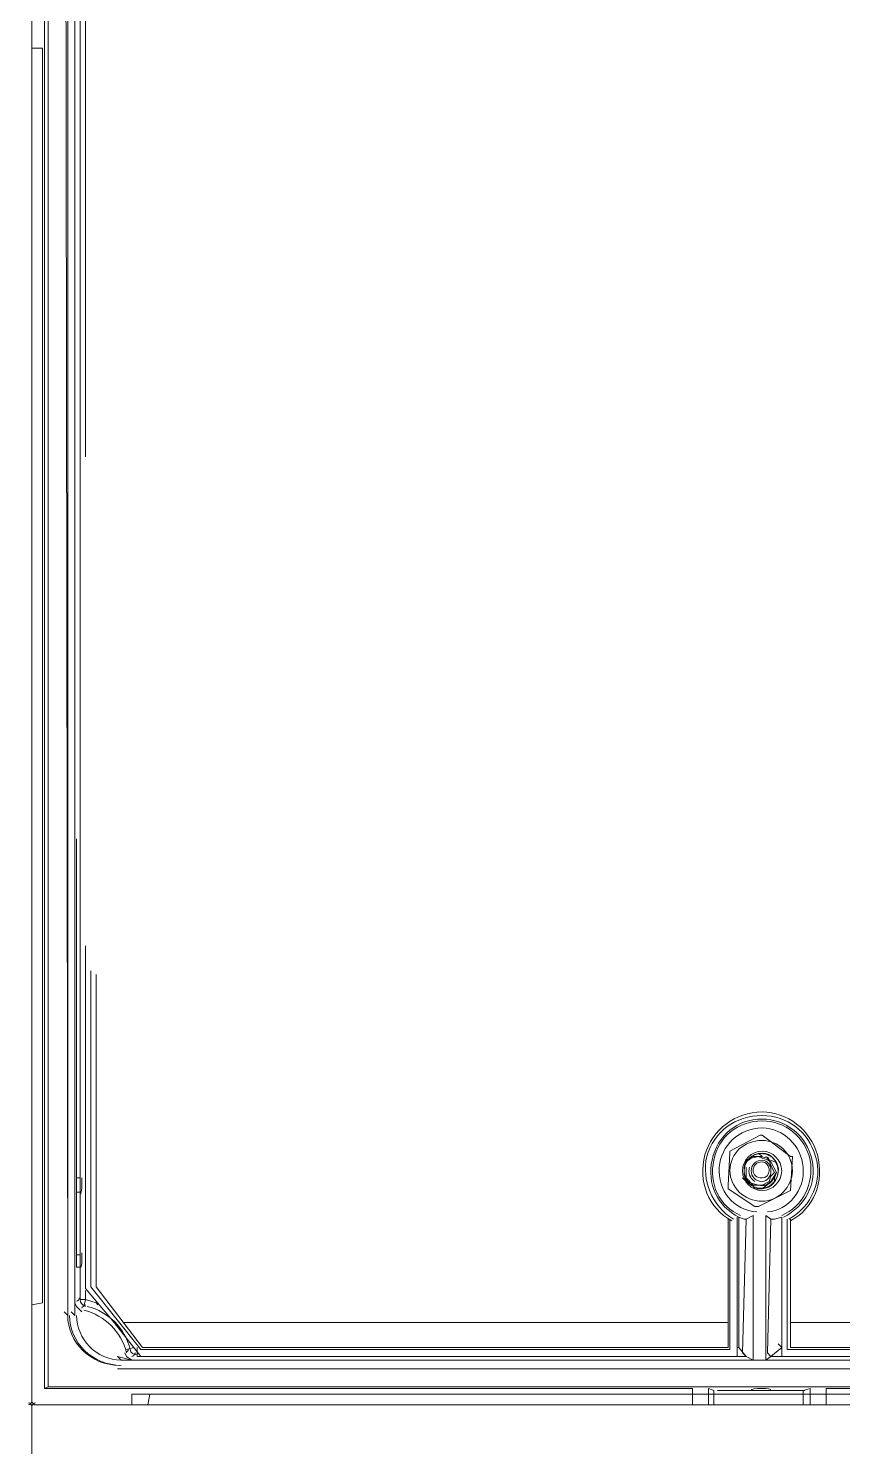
# Model space of a CAD drawing. Header units: metres. Extents: x 2999 to 3164, y 1641 to 1678.
# Drawn here: x 3002.919 to 3003.627, y 1652.64 to 1653.873 of the extents above; entities that cross this region are included whole.
import ezdxf

# ---------------------------------------------------------------- set-up
doc = ezdxf.new("R2010")
doc.units = ezdxf.units.M

msp = doc.modelspace()

# ---------------------------------------------------------------- linework, layer by layer
at = {"color": 7, "linetype": 'Continuous', "lineweight": 20, "true_color": 0x000007}
for points in [[(3002.922, 1655.2093), (3002.922, 1652.6781), (3002.922, 1652.6781)], [(3002.922, 1655.2093), (3002.922, 1652.6781), (3002.922, 1652.6781)], [(3002.9639, 1653.2104), (3002.9639, 1655.127), (3002.9593, 1655.1317), (3002.9593, 1654.9951)], [(3002.9639, 1655.127), (3002.9686, 1655.127), (3002.9686, 1653.5006)], [(3002.936, 1655.1177), (3002.936, 1652.692), (3002.936, 1652.692)], [(3002.9329, 1655.11), (3002.9329, 1652.6905), (3002.9329, 1652.6905)], [(3002.9531, 1654.9998), (3002.9499, 1655.0029), (3002.9531, 1652.7541)], [(3002.9593, 1652.7541), (3002.9593, 1654.9951), (3002.9531, 1654.9998), (3002.9531, 1652.7541)], [(3002.922, 1653.856), (3002.9313, 1653.856), (3002.9313, 1652.765), (3002.922, 1652.7634)], [(3002.9639, 1652.7681), (3002.9639, 1653.2104), (3002.9639, 1653.2104)], [(3002.9639, 1652.796), (3002.9608, 1652.796), (3002.9608, 1653.1685)], [(3002.9639, 1653.1685), (3002.9639, 1652.8736), (3002.9639, 1652.8736)], [(3002.9686, 1653.0754), (3002.9686, 1652.7774), (3002.9686, 1652.7774)], [(3002.9732, 1652.7789), (3002.9732, 1653.0536), (3002.9732, 1653.0536)], [(3002.9779, 1652.7789), (3002.9779, 1653.0505), (3002.9779, 1653.0505)], [(3003.5506, 1652.8643), (3003.5474, 1652.869), (3003.5428, 1652.8736), (3003.5412, 1652.8767), (3003.5412, 1652.8829), (3003.5428, 1652.8876), (3003.5474, 1652.8907), (3003.5537, 1652.8922), (3003.5568, 1652.8907), (3003.563, 1652.8891), (3003.5645, 1652.8845), (3003.5676, 1652.8783), (3003.5645, 1652.8752), (3003.563, 1652.8705), (3003.5568, 1652.8674), (3003.5537, 1652.8674), (3003.5474, 1652.869)], [(3003.5645, 1652.8705), (3003.5692, 1652.8783), (3003.5645, 1652.8876), (3003.5614, 1652.8907), (3003.5552, 1652.8922), (3003.549, 1652.8922), (3003.5428, 1652.8891), (3003.5412, 1652.8829), (3003.5412, 1652.8767), (3003.5428, 1652.8705), (3003.5474, 1652.8674), (3003.5443, 1652.8705)], [(3003.5568, 1652.8922), (3003.5537, 1652.8953), (3003.5537, 1652.8953)], [(3003.5552, 1652.8922), (3003.5568, 1652.8922), (3003.5568, 1652.8922)], [(3003.5599, 1652.8922), (3003.563, 1652.8907), (3003.563, 1652.8907)], [(3003.5428, 1652.8829), (3003.5428, 1652.8736), (3003.549, 1652.8674), (3003.5599, 1652.8674), (3003.5645, 1652.8705)], [(3003.5645, 1652.8876), (3003.5614, 1652.8891), (3003.5614, 1652.8891)], [(3003.5676, 1652.8876), (3003.5645, 1652.8891), (3003.5645, 1652.8891)], [(3002.9639, 1652.8736), (3002.9608, 1652.8736), (3002.9608, 1652.8736)], [(3003.5428, 1652.8705), (3003.5397, 1652.8736), (3003.5397, 1652.8736)], [(3003.549, 1652.8674), (3003.5474, 1652.8674), (3003.5474, 1652.8674)], [(3003.5692, 1652.8783), (3003.5676, 1652.8736), (3003.563, 1652.869), (3003.5568, 1652.8643), (3003.5506, 1652.8643)], [(3003.5676, 1652.8752), (3003.5676, 1652.8705), (3003.5676, 1652.8705)], [(3002.9639, 1652.8612), (3002.9608, 1652.8612), (3002.9608, 1652.8612)], [(3003.5273, 1652.8379), (3003.5273, 1652.7262), (3003.5273, 1652.7262)], [(3003.5288, 1652.8379), (3003.5288, 1652.7246), (3003.5288, 1652.7246)], [(3003.535, 1652.7479), (3003.535, 1652.8395), (3003.535, 1652.8395)], [(3003.549, 1652.841), (3003.5428, 1652.8379), (3003.5412, 1652.8379), (3003.5366, 1652.8395)], [(3003.5428, 1652.7184), (3003.5366, 1652.7262), (3003.5366, 1652.8395)], [(3003.5428, 1652.7184), (3003.5397, 1652.7215), (3003.5428, 1652.8379)], [(3003.549, 1652.841), (3003.549, 1652.7153), (3003.549, 1652.7153)], [(3003.5599, 1652.841), (3003.5645, 1652.8379), (3003.5676, 1652.8379), (3003.5738, 1652.8395)], [(3003.5599, 1652.7153), (3003.5599, 1652.841), (3003.5599, 1652.841)], [(3003.5645, 1652.7184), (3003.5614, 1652.7215), (3003.5645, 1652.8379)], [(3003.5738, 1652.8395), (3003.5738, 1652.7262), (3003.5645, 1652.7184)], [(3003.5738, 1652.8395), (3003.5738, 1652.7479), (3003.5738, 1652.7479)], [(3003.5785, 1652.8379), (3003.5785, 1652.7246), (3003.5785, 1652.7246)], [(3003.5816, 1652.8379), (3003.5816, 1652.7262), (3003.5816, 1652.7262)], [(3002.9639, 1652.8069), (3002.9608, 1652.8069), (3002.9608, 1652.8069)], [(3002.9639, 1652.796), (3002.9608, 1652.796), (3002.9608, 1652.796)], [(3002.967, 1652.7619), (3002.9686, 1652.7681), (3002.9639, 1652.7681)], [(3002.9686, 1652.7774), (3002.9934, 1652.7479), (3002.9934, 1652.7479)], [(3002.9686, 1652.7758), (3002.9686, 1652.7681), (3002.9686, 1652.7681)], [(3002.9686, 1652.7681), (3002.9779, 1652.765), (3002.9794, 1652.7634)], [(3003.0167, 1652.7246), (3002.9732, 1652.7789), (3002.9732, 1652.7789)], [(3003.0182, 1652.7262), (3002.9779, 1652.7789), (3002.9779, 1652.7789)], [(3002.9531, 1652.7541), (3002.9499, 1652.7572), (3002.9499, 1652.7572)], [(3002.9593, 1652.7541), (3002.9562, 1652.7572), (3002.9562, 1652.7572)], [(3002.9593, 1652.765), (3002.9593, 1652.7541), (3002.9593, 1652.7541)], [(3002.9655, 1652.7572), (3002.9608, 1652.7619), (3002.9593, 1652.765)], [(3003.0167, 1652.7184), (3002.9934, 1652.7479), (3002.9934, 1652.7479)], [(3003.0012, 1652.7479), (3003.5273, 1652.7479), (3003.5273, 1652.7479)], [(3003.535, 1652.7479), (3003.535, 1652.7184), (3003.0167, 1652.7184)], [(3003.5738, 1652.7184), (3003.5738, 1652.7479), (3003.5738, 1652.7479)], [(3003.5738, 1652.7184), (3004.0922, 1652.7184), (3004.1155, 1652.7479)], [(3003.5816, 1652.7479), (3004.1062, 1652.7479), (3004.1062, 1652.7479)], [(3002.9996, 1652.7153), (3002.9965, 1652.7184), (3003.0089, 1652.7153)], [(3003.0089, 1652.7153), (3003.0043, 1652.7184), (3003.0027, 1652.7215)], [(3003.0105, 1652.7262), (3003.0043, 1652.7246), (3003.0043, 1652.7246)], [(3003.0136, 1652.7262), (3003.0136, 1652.7184), (3003.0136, 1652.7184)], [(3003.0167, 1652.7184), (3003.0136, 1652.7184), (3003.0136, 1652.7184)], [(3003.0167, 1652.7246), (3003.5288, 1652.7246), (3003.5288, 1652.7246)], [(3003.0182, 1652.7262), (3003.5273, 1652.7262), (3003.5273, 1652.7262)], [(3003.535, 1652.7262), (3003.5366, 1652.7262), (3003.5366, 1652.7262)], [(3003.5428, 1652.7184), (3003.535, 1652.7184), (3003.535, 1652.7184)], [(3003.5428, 1652.7184), (3003.549, 1652.7153), (3003.549, 1652.7153)], [(3003.5645, 1652.7184), (3003.5599, 1652.7153), (3003.549, 1652.7153)], [(3003.5738, 1652.7184), (3003.5645, 1652.7184), (3003.5645, 1652.7184)], [(3003.5738, 1652.7262), (3003.5707, 1652.7293), (3003.5707, 1652.7293)], [(3003.5785, 1652.7246), (3004.0891, 1652.7246), (3004.0891, 1652.7246)], [(3003.5816, 1652.7262), (3004.0875, 1652.7262), (3004.0875, 1652.7262)], [(3002.9965, 1652.7076), (3004.1108, 1652.7076), (3004.1077, 1652.7107)], [(3002.9996, 1652.7076), (3002.9965, 1652.7076), (3002.9965, 1652.7076)], [(3004.1108, 1652.7153), (3002.9996, 1652.7153), (3002.9996, 1652.7153)], [(3004.1108, 1652.7076), (3002.9996, 1652.7076), (3002.9996, 1652.7076)], [(3003.4962, 1652.6905), (3002.9329, 1652.6905), (3002.936, 1652.692)], [(3003.6126, 1652.6905), (3004.1744, 1652.6905), (3004.1729, 1652.692), (3002.936, 1652.692)], [(3003.0089, 1652.6765), (3003.0089, 1652.6858), (3003.0244, 1652.6858), (3003.0229, 1652.6765)], [(3004.086, 1652.6858), (3003.0244, 1652.6858), (3003.0244, 1652.6858)], [(3003.4962, 1652.6905), (3003.4962, 1652.6765), (3003.5102, 1652.6765)], [(3003.5102, 1652.6905), (3003.5149, 1652.6889), (3003.5149, 1652.6889)], [(3003.5102, 1652.6905), (3003.5102, 1652.6765), (3003.5149, 1652.6765)], [(3003.5149, 1652.6889), (3003.5149, 1652.6765), (3003.5925, 1652.6765)], [(3003.5925, 1652.6889), (3003.5987, 1652.6905), (3003.5987, 1652.6905)], [(3003.5987, 1652.6905), (3003.5987, 1652.6765), (3003.5925, 1652.6765)], [(3003.5925, 1652.6889), (3003.5925, 1652.6765), (3003.5925, 1652.6765)], [(3003.6126, 1652.6905), (3003.6126, 1652.6765), (3003.5987, 1652.6765)], [(3002.922, 1652.675), (3002.922, 1650.1437), (3002.922, 1650.1437)], [(3002.922, 1652.675), (3002.922, 1650.1437), (3002.922, 1650.1437)], [(3003.4962, 1652.6765), (3002.9236, 1652.6765), (3002.9236, 1652.6765)], [(3002.9236, 1652.6765), (3004.1853, 1652.6765), (3004.1853, 1652.6765)], [(3004.1853, 1652.6765), (3003.6126, 1652.6765), (3003.6126, 1652.6765)]]:
    msp.add_lwpolyline(points, dxfattribs=at)
msp.add_lwpolyline([(3003.5831, 1652.8922), (3003.5816, 1652.8922), (3003.5568, 1652.9109), (3003.5552, 1652.9109), (3003.5288, 1652.8969), (3003.5288, 1652.8953), (3003.5273, 1652.8674), (3003.5273, 1652.8643), (3003.5506, 1652.8488), (3003.5537, 1652.8488), (3003.5785, 1652.8612), (3003.5816, 1652.8628)], close=True, dxfattribs=at)
for points, knots in [([(3003.5816, 1652.8364), (3003.6018, 1652.8472), (3003.6111, 1652.8705), (3003.6049, 1652.8938), (3003.6049, 1652.8938), (3003.5987, 1652.9155), (3003.5785, 1652.931), (3003.5568, 1652.931), (3003.5568, 1652.931), (3003.5335, 1652.931), (3003.5133, 1652.9155), (3003.5071, 1652.8938), (3003.5071, 1652.8938), (3003.5009, 1652.8705), (3003.5102, 1652.8472), (3003.5304, 1652.8364)], [0, 0, 0, 0, 0.0625, 0.0625, 0.0625, 0.062501, 0.125, 0.125, 0.125, 0.125001, 0.1875, 0.1875, 0.1875, 0.187501, 1, 1, 1, 1]), ([(3003.58, 1652.8379), (3003.6002, 1652.8488), (3003.6095, 1652.8721), (3003.6033, 1652.8922), (3003.6033, 1652.8922), (3003.5971, 1652.914), (3003.5785, 1652.9279), (3003.5568, 1652.9279), (3003.5568, 1652.9279), (3003.5335, 1652.9279), (3003.5149, 1652.914), (3003.5087, 1652.8922), (3003.5087, 1652.8922), (3003.504, 1652.8721), (3003.5133, 1652.8488), (3003.5319, 1652.8379)], [0, 0, 0, 0, 0.0625, 0.0625, 0.0625, 0.062501, 0.125, 0.125, 0.125, 0.125001, 0.1875, 0.1875, 0.1875, 0.187501, 1, 1, 1, 1]), ([(3003.5754, 1652.8395), (3003.594, 1652.8488), (3003.6049, 1652.869), (3003.6002, 1652.8891), (3003.6002, 1652.8891), (3003.5956, 1652.9109), (3003.5769, 1652.9248), (3003.5568, 1652.9248), (3003.5568, 1652.9248), (3003.535, 1652.9248), (3003.518, 1652.9109), (3003.5133, 1652.8891), (3003.5133, 1652.8891), (3003.5087, 1652.869), (3003.518, 1652.8488), (3003.5366, 1652.8395)], [0, 0, 0, 0, 0.0625, 0.0625, 0.0625, 0.062501, 0.125, 0.125, 0.125, 0.125001, 0.1875, 0.1875, 0.1875, 0.187501, 1, 1, 1, 1]), ([(3003.5738, 1652.841), (3003.5925, 1652.8488), (3003.6018, 1652.869), (3003.5987, 1652.8891), (3003.5987, 1652.8891), (3003.594, 1652.9093), (3003.5769, 1652.9233), (3003.5568, 1652.9233), (3003.5568, 1652.9233), (3003.5366, 1652.9233), (3003.518, 1652.9093), (3003.5149, 1652.8891), (3003.5149, 1652.8891), (3003.5102, 1652.869), (3003.5195, 1652.8488), (3003.5381, 1652.841)], [0, 0, 0, 0, 0.0625, 0.0625, 0.0625, 0.062501, 0.125, 0.125, 0.125, 0.125001, 0.1875, 0.1875, 0.1875, 0.187501, 1, 1, 1, 1]), ([(3003.5614, 1652.8441), (3003.58, 1652.8457), (3003.594, 1652.8628), (3003.5925, 1652.8829), (3003.5925, 1652.8829), (3003.5909, 1652.9016), (3003.5754, 1652.9171), (3003.5568, 1652.9171), (3003.5568, 1652.9171), (3003.5366, 1652.9171), (3003.5211, 1652.9016), (3003.5195, 1652.8829), (3003.5195, 1652.8829), (3003.518, 1652.8628), (3003.5319, 1652.8457), (3003.5521, 1652.8441)], [0, 0, 0, 0, 0.0625, 0.0625, 0.0625, 0.062501, 0.125, 0.125, 0.125, 0.125001, 0.1875, 0.1875, 0.1875, 0.187501, 1, 1, 1, 1]), ([(3003.5831, 1652.8798), (3003.5831, 1652.8953), (3003.5707, 1652.9062), (3003.5568, 1652.9062), (3003.5568, 1652.9062), (3003.5412, 1652.9062), (3003.5288, 1652.8953), (3003.5288, 1652.8798), (3003.5288, 1652.8798), (3003.5288, 1652.8659), (3003.5412, 1652.8534), (3003.5568, 1652.8534), (3003.5568, 1652.8534), (3003.5707, 1652.8534), (3003.5831, 1652.8659), (3003.5831, 1652.8798)], [0, 0, 0, 0, 0.0625, 0.0625, 0.0625, 0.062501, 0.125, 0.125, 0.125, 0.125001, 0.1875, 0.1875, 0.1875, 0.187501, 1, 1, 1, 1]), ([(3003.5738, 1652.8798), (3003.5738, 1652.8891), (3003.5661, 1652.8969), (3003.5568, 1652.8969), (3003.5568, 1652.8969), (3003.5474, 1652.8969), (3003.5397, 1652.8891), (3003.5397, 1652.8798), (3003.5397, 1652.8798), (3003.5397, 1652.8705), (3003.5474, 1652.8628), (3003.5568, 1652.8628), (3003.5568, 1652.8628), (3003.5661, 1652.8628), (3003.5738, 1652.8705), (3003.5738, 1652.8798)], [0, 0, 0, 0, 0.0625, 0.0625, 0.0625, 0.062501, 0.125, 0.125, 0.125, 0.125001, 0.1875, 0.1875, 0.1875, 0.187501, 1, 1, 1, 1]), ([(3003.5645, 1652.8922), (3003.5599, 1652.8953), (3003.5552, 1652.8953), (3003.5506, 1652.8938), (3003.5506, 1652.8938), (3003.5443, 1652.8907), (3003.5412, 1652.886), (3003.5412, 1652.8814), (3003.5412, 1652.8814), (3003.5412, 1652.8752), (3003.5428, 1652.8705), (3003.5474, 1652.8674)], [0, 0, 0, 0, 0.083333, 0.083333, 0.083333, 0.083334, 0.166667, 0.166667, 0.166667, 0.166668, 1, 1, 1, 1]), ([(3003.5707, 1652.8798), (3003.5707, 1652.8876), (3003.5645, 1652.8953), (3003.5568, 1652.8953), (3003.5568, 1652.8953), (3003.5474, 1652.8953), (3003.5412, 1652.8876), (3003.5412, 1652.8798), (3003.5412, 1652.8798), (3003.5412, 1652.8721), (3003.5474, 1652.8643), (3003.5568, 1652.8643), (3003.5568, 1652.8643), (3003.5645, 1652.8643), (3003.5707, 1652.8721), (3003.5707, 1652.8798)], [0, 0, 0, 0, 0.0625, 0.0625, 0.0625, 0.062501, 0.125, 0.125, 0.125, 0.125001, 0.1875, 0.1875, 0.1875, 0.187501, 1, 1, 1, 1]), ([(3003.5474, 1652.8674), (3003.5537, 1652.8628), (3003.563, 1652.8643), (3003.5676, 1652.8705), (3003.5676, 1652.8705), (3003.5723, 1652.8767), (3003.5723, 1652.886), (3003.5661, 1652.8907)], [0, 0, 0, 0, 0.125, 0.125, 0.125, 0.125001, 1, 1, 1, 1]), ([(3003.5645, 1652.8798), (3003.5645, 1652.8845), (3003.5614, 1652.8891), (3003.5568, 1652.8891), (3003.5568, 1652.8891), (3003.5506, 1652.8891), (3003.5474, 1652.8845), (3003.5474, 1652.8798), (3003.5474, 1652.8798), (3003.5474, 1652.8752), (3003.5506, 1652.8705), (3003.5568, 1652.8705), (3003.5568, 1652.8705), (3003.5614, 1652.8705), (3003.5645, 1652.8752), (3003.5645, 1652.8798)], [0, 0, 0, 0, 0.0625, 0.0625, 0.0625, 0.062501, 0.125, 0.125, 0.125, 0.125001, 0.1875, 0.1875, 0.1875, 0.187501, 1, 1, 1, 1]), ([(3003.563, 1652.8798), (3003.563, 1652.8845), (3003.5599, 1652.8876), (3003.5568, 1652.8876), (3003.5568, 1652.8876), (3003.5521, 1652.8876), (3003.549, 1652.8845), (3003.549, 1652.8798), (3003.549, 1652.8798), (3003.549, 1652.8767), (3003.5521, 1652.8736), (3003.5568, 1652.8736), (3003.5568, 1652.8736), (3003.5599, 1652.8736), (3003.563, 1652.8767), (3003.563, 1652.8798)], [0, 0, 0, 0, 0.0625, 0.0625, 0.0625, 0.062501, 0.125, 0.125, 0.125, 0.125001, 0.1875, 0.1875, 0.1875, 0.187501, 1, 1, 1, 1]), ([(3003.518, 1652.6889), (3003.5195, 1652.6889), (3003.5366, 1652.6889), (3003.5568, 1652.6889), (3003.5568, 1652.6889), (3003.5769, 1652.6889), (3003.5925, 1652.6889), (3003.594, 1652.6889)], [0, 0, 0, 0, 0.125, 0.125, 0.125, 0.125001, 1, 1, 1, 1]), ([(3003.5645, 1652.6889), (3003.5645, 1652.6905), (3003.5614, 1652.6905), (3003.5568, 1652.6905), (3003.5568, 1652.6905), (3003.5506, 1652.6905), (3003.5474, 1652.6905), (3003.5474, 1652.6889), (3003.5474, 1652.6889), (3003.5474, 1652.6889), (3003.5506, 1652.6889), (3003.5568, 1652.6889), (3003.5568, 1652.6889), (3003.5614, 1652.6889), (3003.5645, 1652.6889), (3003.5645, 1652.6889)], [0, 0, 0, 0, 0.0625, 0.0625, 0.0625, 0.062501, 0.125, 0.125, 0.125, 0.125001, 0.1875, 0.1875, 0.1875, 0.187501, 1, 1, 1, 1])]:
    msp.add_open_spline(points, degree=3, knots=knots, dxfattribs=at)
for points in [[(3003.5459, 1652.8829), (3003.5443, 1652.8783), (3003.5459, 1652.8736), (3003.5506, 1652.8705)], [(3003.5707, 1652.8798), (3003.5707, 1652.8829), (3003.5692, 1652.886), (3003.5676, 1652.8891)], [(3002.9639, 1652.8596), (3002.9655, 1652.8612), (3002.9655, 1652.8674), (3002.9655, 1652.8736)], [(3003.5537, 1652.8674), (3003.5583, 1652.8659), (3003.563, 1652.8674), (3003.5661, 1652.8721)], [(3002.9639, 1652.8628), (3002.9639, 1652.855), (3002.9639, 1652.8348), (3002.9639, 1652.81)], [(3002.9639, 1652.796), (3002.9655, 1652.796), (3002.9655, 1652.8007), (3002.9655, 1652.8084)], [(3002.9639, 1652.7696), (3002.9624, 1652.7681), (3002.9624, 1652.7665), (3002.9608, 1652.7665)], [(3002.9639, 1652.7681), (3002.9639, 1652.765), (3002.9655, 1652.7634), (3002.9686, 1652.7619)], [(3002.9686, 1652.7634), (3002.967, 1652.7619), (3002.9655, 1652.7619), (3002.9655, 1652.7603)], [(3003.0043, 1652.7215), (3002.9996, 1652.7401), (3002.9856, 1652.7541), (3002.967, 1652.7588)], [(3003.0074, 1652.7246), (3003.0027, 1652.7433), (3002.9887, 1652.7572), (3002.9701, 1652.7619)], [(3002.9531, 1652.7541), (3002.9531, 1652.7308), (3002.9732, 1652.7107), (3002.9981, 1652.7107)], [(3002.9546, 1652.7541), (3002.9546, 1652.7308), (3002.9748, 1652.7107), (3002.9996, 1652.7107)], [(3002.9608, 1652.7541), (3002.9608, 1652.7339), (3002.9779, 1652.7153), (3002.9996, 1652.7153)], [(3002.9608, 1652.7541), (3002.9608, 1652.7339), (3002.9779, 1652.7153), (3002.9996, 1652.7153)], [(3003.0043, 1652.7215), (3003.0043, 1652.7231), (3003.0058, 1652.7231), (3003.0058, 1652.7246)], [(3003.0074, 1652.7246), (3003.0074, 1652.7215), (3003.0105, 1652.72), (3003.0136, 1652.72)], [(3003.0089, 1652.7184), (3003.0105, 1652.7184), (3003.0105, 1652.72), (3003.012, 1652.7215)], [(3003.5118, 1652.692), (3003.5102, 1652.692), (3003.504, 1652.692), (3003.4962, 1652.692)], [(3003.6142, 1652.692), (3003.6064, 1652.692), (3003.6002, 1652.692), (3003.5987, 1652.692)], [(3002.9189, 1652.6765), (3002.9205, 1652.6765), (3002.922, 1652.6781), (3002.922, 1652.6796)], [(3002.922, 1652.675), (3002.922, 1652.6765), (3002.9205, 1652.6781), (3002.9189, 1652.6781)], [(3002.922, 1652.6796), (3002.922, 1652.6781), (3002.9236, 1652.6765), (3002.9251, 1652.6765)], [(3002.9251, 1652.6781), (3002.9236, 1652.6781), (3002.922, 1652.6765), (3002.922, 1652.675)]]:
    msp.add_open_spline(points, degree=3, dxfattribs=at)

doc.saveas('drawing.dxf')
